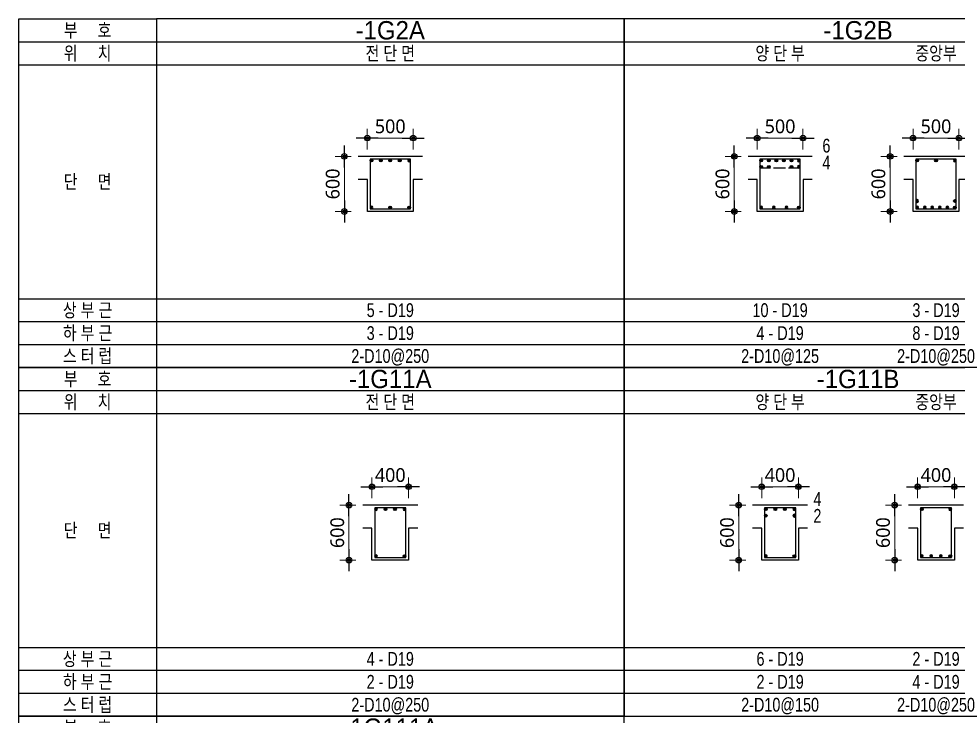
# Model space of a CAD drawing. Header units: millimetres. Extents: x 350420 to 672135, y -312840 to -44390.
# Drawn here: x 584120 to 594362, y -94550 to -86950 of the extents above; entities that cross this region are included whole.
import ezdxf
from ezdxf.enums import TextEntityAlignment as Align

# ---------------------------------------------------------------- set-up
doc = ezdxf.new("R2010")
doc.units = ezdxf.units.MM
doc.header["$LTSCALE"] = 65
doc.linetypes.add('HID', pattern=[2.5, 2, -0.5])
doc.layers.get('Defpoints').update_dxf_attribs({"color": 145})
for name, color, linetype in [('BAR', 2, 'Continuous'), ('BAR1', 3, 'Continuous'), ('BAR2', 3, 'HID'), ('BARR', 1, 'Continuous'), ('DIM', 7, 'Continuous'), ('LINE', 7, 'Continuous'), ('보', 4, 'Continuous')]:
    doc.layers.add(name, color=color, linetype=linetype)
doc.layers.add('TEXT', color=3, linetype='Continuous', lineweight=9)
doc.styles.add('돋음', font='Dotum.ttf')
doc.styles.add('맑은고딕', font='malgun.ttf')
doc.dimstyles.new('DIM_30', dxfattribs={"dimscale": 30, "dimtxt": 3, "dimasz": 1.2, "dimexe": 2, "dimexo": 1.5, "dimgap": 1, "dimtad": 1, "dimdec": 0, "dimdsep": 46, "dimtxsty": '맑은고딕', "dimblk1": 'DIMDOT', "dimblk2": 'DIMDOT', "dimsah": 1, "dimcen": 1, "dimdle": 2, "dimclrd": 7, "dimclre": 7, "dimclrt": 3, "dimadec": 0, "dimazin": 0, "dimtfac": 1, "dimtdec": 0, "dimtix": 1, "dimtmove": 2, "dimatfit": 3, "dimldrblk": 'DIMDOT', "dimfxl": 0, "dimtolj": 1, "dimarcsym": 0})

# ---------------------------------------------------------------- blocks, each defined once
blk = doc.blocks.new('A$C229967B0')
at = {"layer": 'LINE'}
for p, q in [((-750, 0), (750, 0)), ((-750, -3800), (-750, 0)), ((750, 0), (750, -3800)), ((-750, -500), (750, -500)), ((-750, -3050), (750, -3050)), ((750, -3800), (-750, -3800))]:
    blk.add_line(p, q, dxfattribs=at)
at = {"layer": 'LINE', "color": 4}
for p, q in [((-750, -250), (750, -250)), ((-750, -3300), (750, -3300)), ((-750, -3550), (750, -3550))]:
    blk.add_line(p, q, dxfattribs=at)
at = {"layer": 'TEXT', "style": '돋음', "width": 0.8}
for s, p in [('부     호', (0, -125)), ('위     치', (0, -375)), ('단     면', (0, -1775)), ('상 부 근', (0, -3175)), ('하 부 근', (0, -3425)), ('스 터 럽', (0, -3675))]:
    blk.add_text(s, height=150, dxfattribs=at).set_placement(p, align=Align.MIDDLE_CENTER)
blk = doc.blocks.new('BAR')
at = {"layer": 'BARR'}
h = blk.add_hatch(color=256, dxfattribs=at)
edge = h.paths.add_edge_path()
edge.add_arc((0, 0), 15, 0, 360)
blk.add_circle((0, 0), 15, dxfattribs=at)
blk = doc.blocks.new('DIMDOT')
at = {"layer": 'DIM', "linetype": 'Continuous'}
blk.add_line((-2, 0), (2, 0), dxfattribs=at)
for radius in [0.5, 0.25]:
    blk.add_circle((0, 0), radius, dxfattribs=at)
blk = doc.blocks.new('*D301')
at = {"layer": 'Defpoints', "color": 0, "transparency": 16777216}
for p in [(72109, -48865), (72109, -49065), (72609, -49065)]:
    blk.add_point(p, dxfattribs=at)
at = {"layer": 'DIM', "color": 7, "lineweight": -2, "transparency": 16777216}
for p, q in [((72109, -48990), (72109, -48765)), ((72609, -48990), (72609, -48765)), ((72549, -48865), (72169, -48865))]:
    blk.add_line(p, q, dxfattribs=at)
at = {"layer": 'DIM', "color": 7, "lineweight": -2, "transparency": 16777216, "xscale": 60, "yscale": 60, "zscale": 60, "rotation": 180}
blk.add_blockref('DIMDOT', (72109, -48865), dxfattribs=at)
at = {"layer": 'DIM', "color": 7, "lineweight": -2, "transparency": 16777216, "xscale": 60, "yscale": 60, "zscale": 60}
blk.add_blockref('DIMDOT', (72609, -48865), dxfattribs=at)
at = {"layer": 'DIM', "color": 3, "transparency": 16777216, "insert": (72359, -48738), "char_height": 150, "attachment_point": 5, "style": '맑은고딕'}
blk.add_mtext('\\A1;500', dxfattribs=at)
blk = doc.blocks.new('*D302')
at = {"layer": 'Defpoints', "color": 0, "transparency": 16777216}
for p in [(72009, -49065), (71859, -49665), (72009, -49665)]:
    blk.add_point(p, dxfattribs=at)
at = {"layer": 'DIM', "color": 7, "lineweight": -2, "transparency": 16777216}
for p, q in [((71934, -49065), (71759, -49065)), ((71859, -49125), (71859, -49605)), ((71934, -49665), (71759, -49665))]:
    blk.add_line(p, q, dxfattribs=at)
at = {"layer": 'DIM', "color": 7, "lineweight": -2, "transparency": 16777216, "xscale": 60, "yscale": 60, "zscale": 60}
for p, rotation in [((71859, -49065), 90), ((71859, -49665), 270)]:
    blk.add_blockref('DIMDOT', p, dxfattribs=dict(at, rotation=rotation))
at = {"layer": 'DIM', "color": 3, "transparency": 16777216, "insert": (71732, -49365), "char_height": 150, "attachment_point": 5, "rotation": 90, "style": '맑은고딕'}
blk.add_mtext('\\A1;600', dxfattribs=at)
blk = doc.blocks.new('*D303')
at = {"layer": 'Defpoints', "color": 0, "transparency": 16777216}
for p in [(79457, -48865), (79457, -49065), (79957, -49065)]:
    blk.add_point(p, dxfattribs=at)
at = {"layer": 'DIM', "color": 7, "lineweight": -2, "transparency": 16777216}
for p, q in [((79457, -48990), (79457, -48765)), ((79957, -48990), (79957, -48765)), ((79897, -48865), (79517, -48865))]:
    blk.add_line(p, q, dxfattribs=at)
at = {"layer": 'DIM', "color": 7, "lineweight": -2, "transparency": 16777216, "xscale": 60, "yscale": 60, "zscale": 60, "rotation": 180}
blk.add_blockref('DIMDOT', (79457, -48865), dxfattribs=at)
at = {"layer": 'DIM', "color": 7, "lineweight": -2, "transparency": 16777216, "xscale": 60, "yscale": 60, "zscale": 60}
blk.add_blockref('DIMDOT', (79957, -48865), dxfattribs=at)
at = {"layer": 'DIM', "color": 3, "transparency": 16777216, "insert": (79707, -48738), "char_height": 150, "attachment_point": 5, "style": '맑은고딕'}
blk.add_mtext('\\A1;500', dxfattribs=at)
blk = doc.blocks.new('*D304')
at = {"layer": 'Defpoints', "color": 0, "transparency": 16777216}
for p in [(79357, -49065), (79207, -49665), (79357, -49665)]:
    blk.add_point(p, dxfattribs=at)
at = {"layer": 'DIM', "color": 7, "lineweight": -2, "transparency": 16777216}
for p, q in [((79282, -49065), (79107, -49065)), ((79207, -49125), (79207, -49605)), ((79282, -49665), (79107, -49665))]:
    blk.add_line(p, q, dxfattribs=at)
at = {"layer": 'DIM', "color": 7, "lineweight": -2, "transparency": 16777216, "xscale": 60, "yscale": 60, "zscale": 60}
for p, rotation in [((79207, -49065), 90), ((79207, -49665), 270)]:
    blk.add_blockref('DIMDOT', p, dxfattribs=dict(at, rotation=rotation))
at = {"layer": 'DIM', "color": 3, "transparency": 16777216, "insert": (79080, -49365), "char_height": 150, "attachment_point": 5, "rotation": 90, "style": '맑은고딕'}
blk.add_mtext('\\A1;600', dxfattribs=at)
blk = doc.blocks.new('*D305')
at = {"layer": 'Defpoints', "color": 0, "transparency": 16777216}
for p in [(81157, -48865), (81157, -49065), (81657, -49065)]:
    blk.add_point(p, dxfattribs=at)
at = {"layer": 'DIM', "color": 7, "lineweight": -2, "transparency": 16777216}
for p, q in [((81157, -48990), (81157, -48765)), ((81657, -48990), (81657, -48765)), ((81597, -48865), (81217, -48865))]:
    blk.add_line(p, q, dxfattribs=at)
at = {"layer": 'DIM', "color": 7, "lineweight": -2, "transparency": 16777216, "xscale": 60, "yscale": 60, "zscale": 60, "rotation": 180}
blk.add_blockref('DIMDOT', (81157, -48865), dxfattribs=at)
at = {"layer": 'DIM', "color": 7, "lineweight": -2, "transparency": 16777216, "xscale": 60, "yscale": 60, "zscale": 60}
blk.add_blockref('DIMDOT', (81657, -48865), dxfattribs=at)
at = {"layer": 'DIM', "color": 3, "transparency": 16777216, "insert": (81407, -48738), "char_height": 150, "attachment_point": 5, "style": '맑은고딕'}
blk.add_mtext('\\A1;500', dxfattribs=at)
blk = doc.blocks.new('*D306')
at = {"layer": 'Defpoints', "color": 0, "transparency": 16777216}
for p in [(81057, -49065), (80907, -49665), (81057, -49665)]:
    blk.add_point(p, dxfattribs=at)
at = {"layer": 'DIM', "color": 7, "lineweight": -2, "transparency": 16777216}
for p, q in [((80982, -49065), (80807, -49065)), ((80907, -49125), (80907, -49605)), ((80982, -49665), (80807, -49665))]:
    blk.add_line(p, q, dxfattribs=at)
at = {"layer": 'DIM', "color": 7, "lineweight": -2, "transparency": 16777216, "xscale": 60, "yscale": 60, "zscale": 60}
for p, rotation in [((80907, -49065), 90), ((80907, -49665), 270)]:
    blk.add_blockref('DIMDOT', p, dxfattribs=dict(at, rotation=rotation))
at = {"layer": 'DIM', "color": 3, "transparency": 16777216, "insert": (80780, -49365), "char_height": 150, "attachment_point": 5, "rotation": 90, "style": '맑은고딕'}
blk.add_mtext('\\A1;600', dxfattribs=at)
blk = doc.blocks.new('*D313')
at = {"layer": 'Defpoints', "color": 0, "transparency": 16777216}
for p in [(72159, -54646), (72159, -54846), (72559, -54846)]:
    blk.add_point(p, dxfattribs=at)
at = {"layer": 'DIM', "color": 7, "lineweight": -2, "transparency": 16777216}
for p, q in [((72159, -54771), (72159, -54546)), ((72559, -54771), (72559, -54546)), ((72099, -54646), (72039, -54646)), ((72559, -54646), (72159, -54646)), ((72619, -54646), (72679, -54646))]:
    blk.add_line(p, q, dxfattribs=at)
at = {"layer": 'DIM', "color": 7, "lineweight": -2, "transparency": 16777216, "xscale": 60, "yscale": 60, "zscale": 60}
blk.add_blockref('DIMDOT', (72159, -54646), dxfattribs=at)
at = {"layer": 'DIM', "color": 7, "lineweight": -2, "transparency": 16777216, "xscale": 60, "yscale": 60, "zscale": 60, "rotation": 180}
blk.add_blockref('DIMDOT', (72559, -54646), dxfattribs=at)
at = {"layer": 'DIM', "color": 3, "transparency": 16777216, "insert": (72359, -54519), "char_height": 150, "attachment_point": 5, "style": '맑은고딕'}
blk.add_mtext('\\A1;400', dxfattribs=at)
blk = doc.blocks.new('*D314')
at = {"layer": 'Defpoints', "color": 0, "transparency": 16777216}
for p in [(72059, -54846), (71909, -55446), (72059, -55446)]:
    blk.add_point(p, dxfattribs=at)
at = {"layer": 'DIM', "color": 7, "lineweight": -2, "transparency": 16777216}
for p, q in [((71984, -54846), (71809, -54846)), ((71909, -54906), (71909, -55386)), ((71984, -55446), (71809, -55446))]:
    blk.add_line(p, q, dxfattribs=at)
at = {"layer": 'DIM', "color": 7, "lineweight": -2, "transparency": 16777216, "xscale": 60, "yscale": 60, "zscale": 60}
for p, rotation in [((71909, -54846), 90), ((71909, -55446), 270)]:
    blk.add_blockref('DIMDOT', p, dxfattribs=dict(at, rotation=rotation))
at = {"layer": 'DIM', "color": 3, "transparency": 16777216, "insert": (71782, -55146), "char_height": 150, "attachment_point": 5, "rotation": 90, "style": '맑은고딕'}
blk.add_mtext('\\A1;600', dxfattribs=at)
blk = doc.blocks.new('*D315')
at = {"layer": 'Defpoints', "color": 0, "transparency": 16777216}
for p in [(79507, -54646), (79507, -54846), (79907, -54846)]:
    blk.add_point(p, dxfattribs=at)
at = {"layer": 'DIM', "color": 7, "lineweight": -2, "transparency": 16777216}
for p, q in [((79507, -54771), (79507, -54546)), ((79907, -54771), (79907, -54546)), ((79447, -54646), (79387, -54646)), ((79907, -54646), (79507, -54646)), ((79967, -54646), (80027, -54646))]:
    blk.add_line(p, q, dxfattribs=at)
at = {"layer": 'DIM', "color": 7, "lineweight": -2, "transparency": 16777216, "xscale": 60, "yscale": 60, "zscale": 60}
blk.add_blockref('DIMDOT', (79507, -54646), dxfattribs=at)
at = {"layer": 'DIM', "color": 7, "lineweight": -2, "transparency": 16777216, "xscale": 60, "yscale": 60, "zscale": 60, "rotation": 180}
blk.add_blockref('DIMDOT', (79907, -54646), dxfattribs=at)
at = {"layer": 'DIM', "color": 3, "transparency": 16777216, "insert": (79707, -54519), "char_height": 150, "attachment_point": 5, "style": '맑은고딕'}
blk.add_mtext('\\A1;400', dxfattribs=at)
blk = doc.blocks.new('*D316')
at = {"layer": 'Defpoints', "color": 0, "transparency": 16777216}
for p in [(79407, -54846), (79257, -55446), (79407, -55446)]:
    blk.add_point(p, dxfattribs=at)
at = {"layer": 'DIM', "color": 7, "lineweight": -2, "transparency": 16777216}
for p, q in [((79332, -54846), (79157, -54846)), ((79257, -54906), (79257, -55386)), ((79332, -55446), (79157, -55446))]:
    blk.add_line(p, q, dxfattribs=at)
at = {"layer": 'DIM', "color": 7, "lineweight": -2, "transparency": 16777216, "xscale": 60, "yscale": 60, "zscale": 60}
for p, rotation in [((79257, -54846), 90), ((79257, -55446), 270)]:
    blk.add_blockref('DIMDOT', p, dxfattribs=dict(at, rotation=rotation))
at = {"layer": 'DIM', "color": 3, "transparency": 16777216, "insert": (79130, -55146), "char_height": 150, "attachment_point": 5, "rotation": 90, "style": '맑은고딕'}
blk.add_mtext('\\A1;600', dxfattribs=at)
blk = doc.blocks.new('*D317')
at = {"layer": 'Defpoints', "color": 0, "transparency": 16777216}
for p in [(81207, -54646), (81207, -54846), (81607, -54846)]:
    blk.add_point(p, dxfattribs=at)
at = {"layer": 'DIM', "color": 7, "lineweight": -2, "transparency": 16777216}
for p, q in [((81207, -54771), (81207, -54546)), ((81607, -54771), (81607, -54546)), ((81147, -54646), (81087, -54646)), ((81607, -54646), (81207, -54646)), ((81667, -54646), (81727, -54646))]:
    blk.add_line(p, q, dxfattribs=at)
at = {"layer": 'DIM', "color": 7, "lineweight": -2, "transparency": 16777216, "xscale": 60, "yscale": 60, "zscale": 60}
blk.add_blockref('DIMDOT', (81207, -54646), dxfattribs=at)
at = {"layer": 'DIM', "color": 7, "lineweight": -2, "transparency": 16777216, "xscale": 60, "yscale": 60, "zscale": 60, "rotation": 180}
blk.add_blockref('DIMDOT', (81607, -54646), dxfattribs=at)
at = {"layer": 'DIM', "color": 3, "transparency": 16777216, "insert": (81407, -54519), "char_height": 150, "attachment_point": 5, "style": '맑은고딕'}
blk.add_mtext('\\A1;400', dxfattribs=at)
blk = doc.blocks.new('*D318')
at = {"layer": 'Defpoints', "color": 0, "transparency": 16777216}
for p in [(81107, -54846), (80957, -55446), (81107, -55446)]:
    blk.add_point(p, dxfattribs=at)
at = {"layer": 'DIM', "color": 7, "lineweight": -2, "transparency": 16777216}
for p, q in [((81032, -54846), (80857, -54846)), ((80957, -54906), (80957, -55386)), ((81032, -55446), (80857, -55446))]:
    blk.add_line(p, q, dxfattribs=at)
at = {"layer": 'DIM', "color": 7, "lineweight": -2, "transparency": 16777216, "xscale": 60, "yscale": 60, "zscale": 60}
for p, rotation in [((80957, -54846), 90), ((80957, -55446), 270)]:
    blk.add_blockref('DIMDOT', p, dxfattribs=dict(at, rotation=rotation))
at = {"layer": 'DIM', "color": 3, "transparency": 16777216, "insert": (80830, -55146), "char_height": 150, "attachment_point": 5, "rotation": 90, "style": '맑은고딕'}
blk.add_mtext('\\A1;600', dxfattribs=at)
blk = doc.blocks.new('*D287')
at = {"layer": 'Defpoints', "color": 0, "transparency": 16777216}
for p in [(72159, -63262), (72159, -63462), (72559, -63462)]:
    blk.add_point(p, dxfattribs=at)
at = {"layer": 'DIM', "color": 7, "lineweight": -2, "transparency": 16777216}
for p, q in [((72159, -63387), (72159, -63162)), ((72559, -63387), (72559, -63162)), ((72099, -63262), (72039, -63262)), ((72559, -63262), (72159, -63262)), ((72619, -63262), (72679, -63262))]:
    blk.add_line(p, q, dxfattribs=at)
at = {"layer": 'DIM', "color": 7, "lineweight": -2, "transparency": 16777216, "xscale": 60, "yscale": 60, "zscale": 60}
blk.add_blockref('DIMDOT', (72159, -63262), dxfattribs=at)
at = {"layer": 'DIM', "color": 7, "lineweight": -2, "transparency": 16777216, "xscale": 60, "yscale": 60, "zscale": 60, "rotation": 180}
blk.add_blockref('DIMDOT', (72559, -63262), dxfattribs=at)
at = {"layer": 'DIM', "color": 3, "transparency": 16777216, "insert": (72359, -63134), "char_height": 150, "attachment_point": 5, "style": '맑은고딕'}
blk.add_mtext('\\A1;400', dxfattribs=at)
blk = doc.blocks.new('*D288')
at = {"layer": 'Defpoints', "color": 0, "transparency": 16777216}
for p in [(72059, -63462), (71909, -64062), (72059, -64062)]:
    blk.add_point(p, dxfattribs=at)
at = {"layer": 'DIM', "color": 7, "lineweight": -2, "transparency": 16777216}
for p, q in [((71984, -63462), (71809, -63462)), ((71909, -63522), (71909, -64002)), ((71984, -64062), (71809, -64062))]:
    blk.add_line(p, q, dxfattribs=at)
at = {"layer": 'DIM', "color": 7, "lineweight": -2, "transparency": 16777216, "xscale": 60, "yscale": 60, "zscale": 60}
for p, rotation in [((71909, -63462), 90), ((71909, -64062), 270)]:
    blk.add_blockref('DIMDOT', p, dxfattribs=dict(at, rotation=rotation))
at = {"layer": 'DIM', "color": 3, "transparency": 16777216, "insert": (71782, -63762), "char_height": 150, "attachment_point": 5, "rotation": 90, "style": '맑은고딕'}
blk.add_mtext('\\A1;600', dxfattribs=at)
blk = doc.blocks.new('-1G2A')
at = {"layer": 'BAR1'}
blk.add_lwpolyline([(2330, 1730), (2770, 1730), (2770, 2270), (2330, 2270)], close=True, dxfattribs=at)
at = {"layer": 'LINE', "color": 4}
for p, q in [((0, 3550), (5100, 3550)), ((0, 500), (5100, 500)), ((0, 250), (5100, 250))]:
    blk.add_line(p, q, dxfattribs=at)
at = {"layer": 'LINE'}
for p, q in [((0, 3300), (5100, 3300)), ((0, 750), (5100, 750))]:
    blk.add_line(p, q, dxfattribs=at)
blk.add_lwpolyline([(0, 3800), (0, 0), (5100, 0), (5100, 3800)], close=True, dxfattribs=at)
at = {"layer": '보'}
blk.add_line((2900, 2300), (2200, 2300), dxfattribs=at)
blk.add_lwpolyline([(2900, 2050), (2800, 2050), (2800, 1700), (2300, 1700), (2300, 2050), (2200, 2050)], dxfattribs=at)
at = {"layer": 'BAR'}
for p in [(2344.5, 2255.5), (2447.25, 2255.5), (2550, 2255.5), (2652.75, 2255.5)]:
    blk.add_blockref('BAR', p, dxfattribs=at)
at = {"layer": 'BAR', "xscale": -1}
blk.add_blockref('BAR', (2755.5, 2255.5), dxfattribs=at)
at = {"layer": 'BAR', "xscale": -1, "rotation": 180}
blk.add_blockref('BAR', (2344.5, 1744.5), dxfattribs=at)
at = {"layer": 'BAR', "rotation": 180.0000000000014}
for p in [(2550, 1744.5), (2755.5, 1744.5)]:
    blk.add_blockref('BAR', p, dxfattribs=at)
at = {"layer": 'TEXT', "color": 6, "style": '돋음'}
blk.add_text('-1G2A', height=200, dxfattribs=at).set_placement((2550, 3675), align=Align.MIDDLE_CENTER)
at = {"layer": 'TEXT', "style": '돋음', "width": 0.8}
for s, p in [('전 단 면', (2550, 3425)), ('5 - D19', (2550, 625)), ('3 - D19', (2550, 375)), ('2-D10@250', (2550, 125))]:
    blk.add_text(s, height=150, dxfattribs=at).set_placement(p, align=Align.MIDDLE_CENTER)
at = {"layer": 'DIM'}
for base, p1, p2, angle, picture, middle in [((2300, 2500), (2800, 2300), (2300, 2300), 180, '*D301', (2550, 2627.5)), ((2050, 1700), (2200, 2300), (2200, 1700), 270, '*D302', (1922.5, 2000))]:
    dim = blk.add_linear_dim(base=base, p1=p1, p2=p2, angle=angle, dimstyle='DIM_30', override={"dimscale": 50}, dxfattribs=at)
    dim.commit()
    dim.dimension.update_dxf_attribs({"geometry": picture, "text_midpoint": middle, "insert": (-69809.33, 51365.31)})
blk = doc.blocks.new('-1G2B')
at = {"layer": 'BAR1'}
for points in [[(1480, 1730), (1920, 1730), (1920, 2270), (1480, 2270)], [(3180, 1730), (3620, 1730), (3620, 2270), (3180, 2270)]]:
    blk.add_lwpolyline(points, close=True, dxfattribs=at)
at = {"layer": 'BAR2'}
blk.add_line((1920, 2171), (1480, 2171), dxfattribs=at)
at = {"layer": 'LINE', "color": 4}
for p, q in [((0, 3550), (5100, 3550)), ((0, 500), (5100, 500)), ((0, 250), (5100, 250))]:
    blk.add_line(p, q, dxfattribs=at)
at = {"layer": 'LINE'}
for p, q in [((0, 3300), (5100, 3300)), ((0, 750), (5100, 750))]:
    blk.add_line(p, q, dxfattribs=at)
blk.add_lwpolyline([(0, 3800), (0, 0), (5100, 0), (5100, 3800)], close=True, dxfattribs=at)
at = {"layer": '보'}
for p, q in [((2050, 2300), (1350, 2300)), ((3750, 2300), (3050, 2300))]:
    blk.add_line(p, q, dxfattribs=at)
for points in [[(2050, 2050), (1950, 2050), (1950, 1700), (1450, 1700), (1450, 2050), (1350, 2050)], [(3750, 2050), (3650, 2050), (3650, 1700), (3150, 1700), (3150, 2050), (3050, 2050)]]:
    blk.add_lwpolyline(points, dxfattribs=at)
at = {"layer": 'BAR'}
for p in [(1494.5, 2255.5), (1576.7, 2255.5), (1658.9, 2255.5), (1741.1, 2255.5), (1823.3, 2255.5), (3194.5, 2255.5), (3400, 2255.5), (1494.5, 2185.5), (1576.7, 2185.5), (1823.3, 2185.5)]:
    blk.add_blockref('BAR', p, dxfattribs=at)
at = {"layer": 'BAR', "xscale": -1}
for p in [(1905.5, 2255.5), (3605.5, 2255.5), (1905.5, 2185.5)]:
    blk.add_blockref('BAR', p, dxfattribs=at)
at = {"layer": 'BAR', "xscale": -1, "rotation": 180}
for p in [(1494.5, 1744.5), (1631.5, 1744.5), (1768.5, 1744.5), (3194.5, 1814.5), (3194.5, 1744.5), (3276.7, 1744.5), (3358.9, 1744.5), (3441.1, 1744.5), (3523.3, 1744.5)]:
    blk.add_blockref('BAR', p, dxfattribs=at)
at = {"layer": 'BAR', "rotation": 180.0000000000014}
for p in [(1905.5, 1744.5), (3605.5, 1814.5), (3605.5, 1744.5)]:
    blk.add_blockref('BAR', p, dxfattribs=at)
at = {"layer": 'TEXT', "color": 6, "style": '돋음'}
blk.add_text('-1G2B', height=200, dxfattribs=at).set_placement((2550, 3675), align=Align.MIDDLE_CENTER)
at = {"layer": 'TEXT', "style": '돋음', "width": 0.8}
for s, p in [('양 단 부', (1700, 3425)), ('중앙부', (3400, 3425)), ('10 - D19', (1700, 625)), ('3 - D19', (3400, 625)), ('4 - D19', (1700, 375)), ('8 - D19', (3400, 375)), ('2-D10@125', (1700, 125)), ('2-D10@250', (3400, 125))]:
    blk.add_text(s, height=150, dxfattribs=at).set_placement(p, align=Align.MIDDLE_CENTER)
at = {"layer": 'TEXT', "color": 1, "style": '돋음', "width": 0.8}
for s, p in [('6', (2204.9, 2417.7)), ('4', (2204.9, 2234.3)), ('2', (3847.2, 1870.4)), ('6', (3847.2, 1687))]:
    blk.add_text(s, height=150, dxfattribs=at).set_placement(p, align=Align.MIDDLE_CENTER)
at = {"layer": 'DIM'}
for base, p1, p2, angle, picture, middle in [((1450, 2500), (1950, 2300), (1450, 2300), 180, '*D303', (1700, 2627.5)), ((3150, 2500), (3650, 2300), (3150, 2300), 180, '*D305', (3400, 2627.5)), ((1200, 1700), (1350, 2300), (1350, 1700), 270, '*D304', (1072.5, 2000)), ((2900, 1700), (3050, 2300), (3050, 1700), 270, '*D306', (2772.5, 2000))]:
    dim = blk.add_linear_dim(base=base, p1=p1, p2=p2, angle=angle, dimstyle='DIM_30', override={"dimscale": 50}, dxfattribs=at)
    dim.commit()
    dim.dimension.update_dxf_attribs({"geometry": picture, "text_midpoint": middle, "insert": (-78007.4, 51365.3)})
blk = doc.blocks.new('-1G11A')
at = {"layer": 'BAR1'}
blk.add_lwpolyline([(2380, 1730), (2720, 1730), (2720, 2270), (2380, 2270)], close=True, dxfattribs=at)
at = {"layer": 'LINE', "color": 4}
for p, q in [((0, 3550), (5100, 3550)), ((0, 500), (5100, 500)), ((0, 250), (5100, 250))]:
    blk.add_line(p, q, dxfattribs=at)
at = {"layer": 'LINE'}
for p, q in [((0, 3300), (5100, 3300)), ((0, 750), (5100, 750))]:
    blk.add_line(p, q, dxfattribs=at)
blk.add_lwpolyline([(0, 3800), (0, 0), (5100, 0), (5100, 3800)], close=True, dxfattribs=at)
at = {"layer": '보'}
blk.add_line((2850, 2300), (2250, 2300), dxfattribs=at)
blk.add_lwpolyline([(2850, 2050), (2750, 2050), (2750, 1700), (2350, 1700), (2350, 2050), (2250, 2050)], dxfattribs=at)
at = {"layer": 'BAR', "xscale": -1, "rotation": 180}
for p in [(2394.5, 2255.5), (2394.5, 1744.5)]:
    blk.add_blockref('BAR', p, dxfattribs=at)
at = {"layer": 'BAR'}
for p in [(2498.2, 2255.5), (2601.8, 2255.5)]:
    blk.add_blockref('BAR', p, dxfattribs=at)
at = {"layer": 'BAR', "xscale": -1}
blk.add_blockref('BAR', (2705.5, 2255.5), dxfattribs=at)
at = {"layer": 'BAR', "rotation": 180.0000000000014}
blk.add_blockref('BAR', (2705.5, 1744.5), dxfattribs=at)
at = {"layer": 'TEXT', "color": 6, "style": '돋음'}
blk.add_text('-1G11A', height=200, dxfattribs=at).set_placement((2550, 3675), align=Align.MIDDLE_CENTER)
at = {"layer": 'TEXT', "style": '돋음', "width": 0.8}
for s, p in [('전 단 면', (2550, 3425)), ('4 - D19', (2550, 625)), ('2 - D19', (2550, 375)), ('2-D10@250', (2550, 125))]:
    blk.add_text(s, height=150, dxfattribs=at).set_placement(p, align=Align.MIDDLE_CENTER)
at = {"layer": 'DIM'}
for base, p1, p2, angle, picture, middle in [((2350, 2500), (2750, 2300), (2350, 2300), 180, '*D313', (2550, 2627.5)), ((2100, 1700), (2250, 2300), (2250, 1700), 270, '*D314', (1972.5, 2000))]:
    dim = blk.add_linear_dim(base=base, p1=p1, p2=p2, angle=angle, dimstyle='DIM_30', override={"dimscale": 50}, dxfattribs=at)
    dim.commit()
    dim.dimension.update_dxf_attribs({"geometry": picture, "text_midpoint": middle, "insert": (-69809.3, 57146.1)})
blk = doc.blocks.new('-1G11B')
at = {"layer": 'BAR1'}
for points in [[(1530, 1730), (1870, 1730), (1870, 2270), (1530, 2270)], [(3230, 1730), (3570, 1730), (3570, 2270), (3230, 2270)]]:
    blk.add_lwpolyline(points, close=True, dxfattribs=at)
at = {"layer": 'LINE', "color": 4}
for p, q in [((0, 3550), (5100, 3550)), ((0, 500), (5100, 500)), ((0, 250), (5100, 250))]:
    blk.add_line(p, q, dxfattribs=at)
at = {"layer": 'LINE'}
for p, q in [((0, 3300), (5100, 3300)), ((0, 750), (5100, 750))]:
    blk.add_line(p, q, dxfattribs=at)
blk.add_lwpolyline([(0, 3800), (0, 0), (5100, 0), (5100, 3800)], close=True, dxfattribs=at)
at = {"layer": '보'}
for p, q in [((2000, 2300), (1400, 2300)), ((3700, 2300), (3100, 2300))]:
    blk.add_line(p, q, dxfattribs=at)
for points in [[(2000, 2050), (1900, 2050), (1900, 1700), (1500, 1700), (1500, 2050), (1400, 2050)], [(3700, 2050), (3600, 2050), (3600, 1700), (3200, 1700), (3200, 2050), (3100, 2050)]]:
    blk.add_lwpolyline(points, dxfattribs=at)
at = {"layer": 'BAR'}
for p in [(1544.5, 2255.5), (1648.2, 2255.5), (1751.8, 2255.5), (3244.5, 2255.5), (1544.5, 2185.5)]:
    blk.add_blockref('BAR', p, dxfattribs=at)
at = {"layer": 'BAR', "xscale": -1}
for p in [(1855.5, 2255.5), (3555.5, 2255.5), (1855.5, 2185.5)]:
    blk.add_blockref('BAR', p, dxfattribs=at)
at = {"layer": 'BAR', "xscale": -1, "rotation": 180}
for p in [(1544.5, 1744.5), (3244.5, 1744.5), (3348.2, 1744.5), (3451.8, 1744.5)]:
    blk.add_blockref('BAR', p, dxfattribs=at)
at = {"layer": 'BAR', "rotation": 180.0000000000014}
for p in [(1855.5, 1744.5), (3555.5, 1744.5)]:
    blk.add_blockref('BAR', p, dxfattribs=at)
at = {"layer": 'TEXT', "color": 6, "style": '돋음'}
blk.add_text('-1G11B', height=200, dxfattribs=at).set_placement((2550, 3675), align=Align.MIDDLE_CENTER)
at = {"layer": 'TEXT', "style": '돋음', "width": 0.8}
for s, p in [('양 단 부', (1700, 3425)), ('중앙부', (3400, 3425)), ('6 - D19', (1700, 625)), ('2 - D19', (3400, 625)), ('2 - D19', (1700, 375)), ('4 - D19', (3400, 375)), ('2-D10@150', (1700, 125)), ('2-D10@250', (3400, 125))]:
    blk.add_text(s, height=150, dxfattribs=at).set_placement(p, align=Align.MIDDLE_CENTER)
at = {"layer": 'TEXT', "color": 1, "style": '돋음', "width": 0.8}
for s, p in [('4', (2106.8, 2366.9)), ('2', (2106.8, 2183.5))]:
    blk.add_text(s, height=150, dxfattribs=at).set_placement(p, align=Align.MIDDLE_CENTER)
at = {"layer": 'DIM'}
for base, p1, p2, angle, picture, middle in [((1500, 2500), (1900, 2300), (1500, 2300), 180, '*D315', (1700, 2627.5)), ((3200, 2500), (3600, 2300), (3200, 2300), 180, '*D317', (3400, 2627.5)), ((1250, 1700), (1400, 2300), (1400, 1700), 270, '*D316', (1122.5, 2000)), ((2950, 1700), (3100, 2300), (3100, 1700), 270, '*D318', (2822.5, 2000))]:
    dim = blk.add_linear_dim(base=base, p1=p1, p2=p2, angle=angle, dimstyle='DIM_30', override={"dimscale": 50}, dxfattribs=at)
    dim.commit()
    dim.dimension.update_dxf_attribs({"geometry": picture, "text_midpoint": middle, "insert": (-78007.4, 57146.1)})
blk = doc.blocks.new('-1G111A')
at = {"layer": 'BAR1'}
blk.add_lwpolyline([(2380, 1730), (2720, 1730), (2720, 2270), (2380, 2270)], close=True, dxfattribs=at)
at = {"layer": 'LINE', "color": 4}
for p, q in [((0, 3550), (5100, 3550)), ((0, 500), (5100, 500)), ((0, 250), (5100, 250))]:
    blk.add_line(p, q, dxfattribs=at)
at = {"layer": 'LINE'}
for p, q in [((0, 3300), (5100, 3300)), ((0, 750), (5100, 750))]:
    blk.add_line(p, q, dxfattribs=at)
blk.add_lwpolyline([(0, 3800), (0, 0), (5100, 0), (5100, 3800)], close=True, dxfattribs=at)
at = {"layer": '보'}
blk.add_line((2850, 2300), (2250, 2300), dxfattribs=at)
blk.add_lwpolyline([(2850, 2050), (2750, 2050), (2750, 1700), (2350, 1700), (2350, 2050), (2250, 2050)], dxfattribs=at)
at = {"layer": 'BAR', "xscale": -1, "rotation": 180}
for p in [(2394.5, 2255.5), (2394.5, 1744.5)]:
    blk.add_blockref('BAR', p, dxfattribs=at)
at = {"layer": 'BAR'}
for p in [(2498.2, 2255.5), (2601.8, 2255.5)]:
    blk.add_blockref('BAR', p, dxfattribs=at)
at = {"layer": 'BAR', "xscale": -1}
blk.add_blockref('BAR', (2705.5, 2255.5), dxfattribs=at)
at = {"layer": 'BAR', "rotation": 180.0000000000014}
blk.add_blockref('BAR', (2705.5, 1744.5), dxfattribs=at)
at = {"layer": 'TEXT', "color": 6, "style": '돋음'}
blk.add_text('-1G111A', height=200, dxfattribs=at).set_placement((2550, 3675), align=Align.MIDDLE_CENTER)
at = {"layer": 'TEXT', "style": '돋음', "width": 0.8}
for s, p in [('전 단 면', (2550, 3425)), ('4 - D19', (2550, 625)), ('2 - D19', (2550, 375)), ('2-D10@250', (2550, 125))]:
    blk.add_text(s, height=150, dxfattribs=at).set_placement(p, align=Align.MIDDLE_CENTER)
at = {"layer": 'DIM'}
for base, p1, p2, angle, picture, middle in [((2350, 2500), (2750, 2300), (2350, 2300), 180, '*D287', (2550, 2627.5)), ((2100, 1700), (2250, 2300), (2250, 1700), 270, '*D288', (1972.5, 2000))]:
    dim = blk.add_linear_dim(base=base, p1=p1, p2=p2, angle=angle, dimstyle='DIM_30', override={"dimscale": 50}, dxfattribs=at)
    dim.commit()
    dim.dimension.update_dxf_attribs({"geometry": picture, "text_midpoint": middle, "insert": (-69809.3, 65761.7)})

msp = doc.modelspace()

# ---------------------------------------------------------------- block references
at = {"layer": 'LINE'}
for p in [(584870, -86950), (584870, -90750), (584870, -94550)]:
    msp.add_blockref('A$C229967B0', p, dxfattribs=at)
at = {"layer": 'TEXT'}
for name, p in [('-1G2A', (585620, -90750)), ('-1G2B', (590720, -90750)), ('-1G11A', (585620, -94550)), ('-1G11B', (590720, -94550)), ('-1G111A', (585620, -98350))]:
    msp.add_blockref(name, p, dxfattribs=at)

doc.saveas('drawing.dxf')
